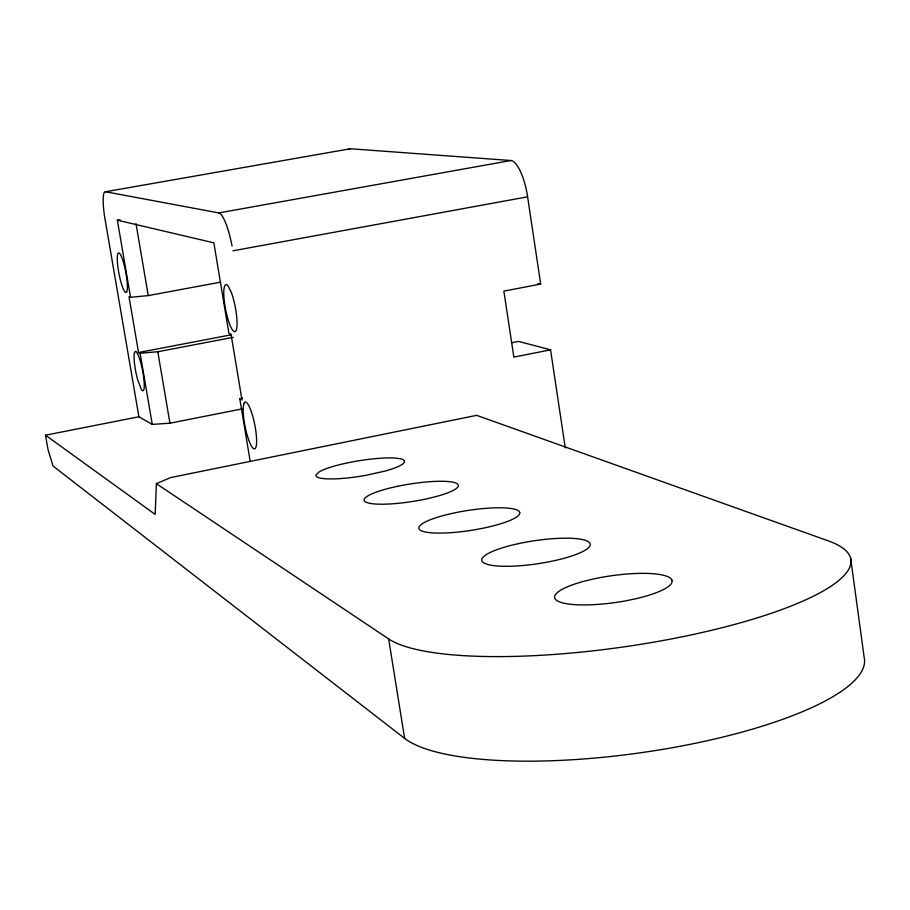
<?xml version="1.0" encoding="UTF-8"?>
<svg xmlns="http://www.w3.org/2000/svg" width="910" height="910" viewBox="0 0 910 910"><rect width="100%" height="100%" fill="white"/><g stroke="black" fill="none" stroke-linecap="round" stroke-linejoin="round"><path stroke-width="1.36" d="M156.361 483.676L388.65 638.922A238.113 54.452 -8.1 0 0 698.834 633.246A238.113 54.452 -8.1 0 0 828.293 540.87L476.647 415.347L170.568 477.591L156.361 483.676L155.201 514.412L45.5 435.196L138.9 416.78L152.266 424.413L169.942 423.207L242.174 408.886M250.216 461.507L239.819 398.967L242.413 397.932M511.636 342.774L518.586 341.409L550.561 349.827L565.269 447.879M550.561 349.827L513.866 357.107L503.844 291.132L540.688 284.056L527.607 196.81A35.501 10.988 79.8 0 0 510.851 160.524L350.339 148.762L105.537 191.748A30.166 5.187 79.5 0 0 104.559 216.318L138.9 416.78M220.652 282.145L148.25 295.602L130.54 297.297L129.004 296.74L138.547 352.523L231.538 334.743M138.547 352.523L140.094 353.228L157.794 351.749L233.153 337.326M232.937 250.807L527.607 196.81M105.537 191.748L218.821 212.917L510.851 160.524M130.54 297.297L117.356 220.174L120.086 219.867M537.935 283.51L540.688 284.056M117.356 220.174L213.861 242.833L228.911 333.39L231.038 334.163L241.969 399.956L239.819 398.967M850.691 558.467L864.159 657.304A236.918 62.346 -7.9 0 1 670.192 748.077A236.918 62.346 -7.9 0 1 404.632 738.408L53.03 466.022L48.059 449.688L45.5 435.196M231.311 292.36L227.978 285.74L226.465 284.523L225.214 284.921L224.326 286.9A24.069 4.982 79.2 0 0 226.237 312.528L227.625 318.022M140.094 353.228L152.266 424.413M136.022 223.712L148.25 295.602M157.794 351.749L169.942 423.207M388.65 638.922L404.632 738.408M348.496 149.604A29.484 7.553 79.9 0 1 350.339 148.762M218.821 212.917A36.502 7.61 79.5 0 1 232.084 246.053M227.705 318.352A24.069 4.982 79.2 0 0 232.767 330.421L234.291 331.718L235.565 331.422L236.475 329.534A24.069 4.982 79.2 0 0 231.413 292.611M672.001 580.284L671.921 582.445A59.343 13.525 -8.1 0 1 634.543 599.019L625.523 600.862A59.343 13.525 -8.1 0 1 555.066 595.242L556.943 592.91A59.343 13.525 -8.1 0 1 584.573 581.115L592.774 579.124A59.343 13.525 -8.1 0 1 672.001 580.284M243.766 403.972L243.254 407.145A23.922 4.925 78.7 0 0 247.042 434.707L248.703 439.939A23.922 4.925 78.7 0 0 256.211 446.093A23.922 4.925 78.7 0 0 253.207 417.94A23.922 4.925 78.7 0 0 244.688 402.243L243.766 403.972M519.792 512.808L519.291 514.48A51.04 10.078 -8.8 0 1 485.064 527.789L477.227 529.336A51.04 10.078 -8.8 0 1 419.635 526.014L421.614 524.183A51.04 10.078 -8.8 0 1 446.81 514.662L454.022 513.001A51.04 10.078 -8.8 0 1 519.792 512.808M404.506 461.7L403.79 463.042A44.852 7.78 -9.2 0 1 385.112 471.05L365.467 475.418A44.852 7.78 -9.2 0 1 315.998 474.895L318.909 472.04A44.852 7.78 -9.2 0 1 341.978 464.1L348.416 462.678A44.852 7.78 -9.2 0 1 404.506 461.7M126.558 292.167L125.694 292.485A20.156 3.481 79.3 0 1 117.834 266.391A20.156 3.481 79.3 0 1 121.257 256.154L122.577 259.543A20.156 3.481 79.3 0 1 126.843 279.051A20.156 3.481 79.3 0 1 126.558 292.167M135.795 351.51L134.919 351.726A20.031 3.447 79 0 0 137.501 379.208L141.38 389.48A20.031 3.447 79 0 0 144.269 384.555A20.031 3.447 79 0 0 140.822 362.919L139.514 358.54A20.031 3.447 79 0 0 135.795 351.51M518.359 543.657L510.681 545.465A54.862 11.614 -8.5 0 0 484.427 563.245L487.737 564.484A54.862 11.614 -8.5 0 0 549.867 561.618A54.862 11.614 -8.5 0 0 590.249 544.043L589.236 542.36A54.862 11.614 -8.5 0 0 518.359 543.657M397.875 486.236L391.061 487.771A47.741 8.816 -9 0 0 365.865 502.115L368.448 503.037A47.741 8.816 -9 0 0 421.273 499.943A47.741 8.816 -9 0 0 458.424 485.599L457.889 484.291A47.741 8.816 -9 0 0 397.875 486.236"/></g></svg>
